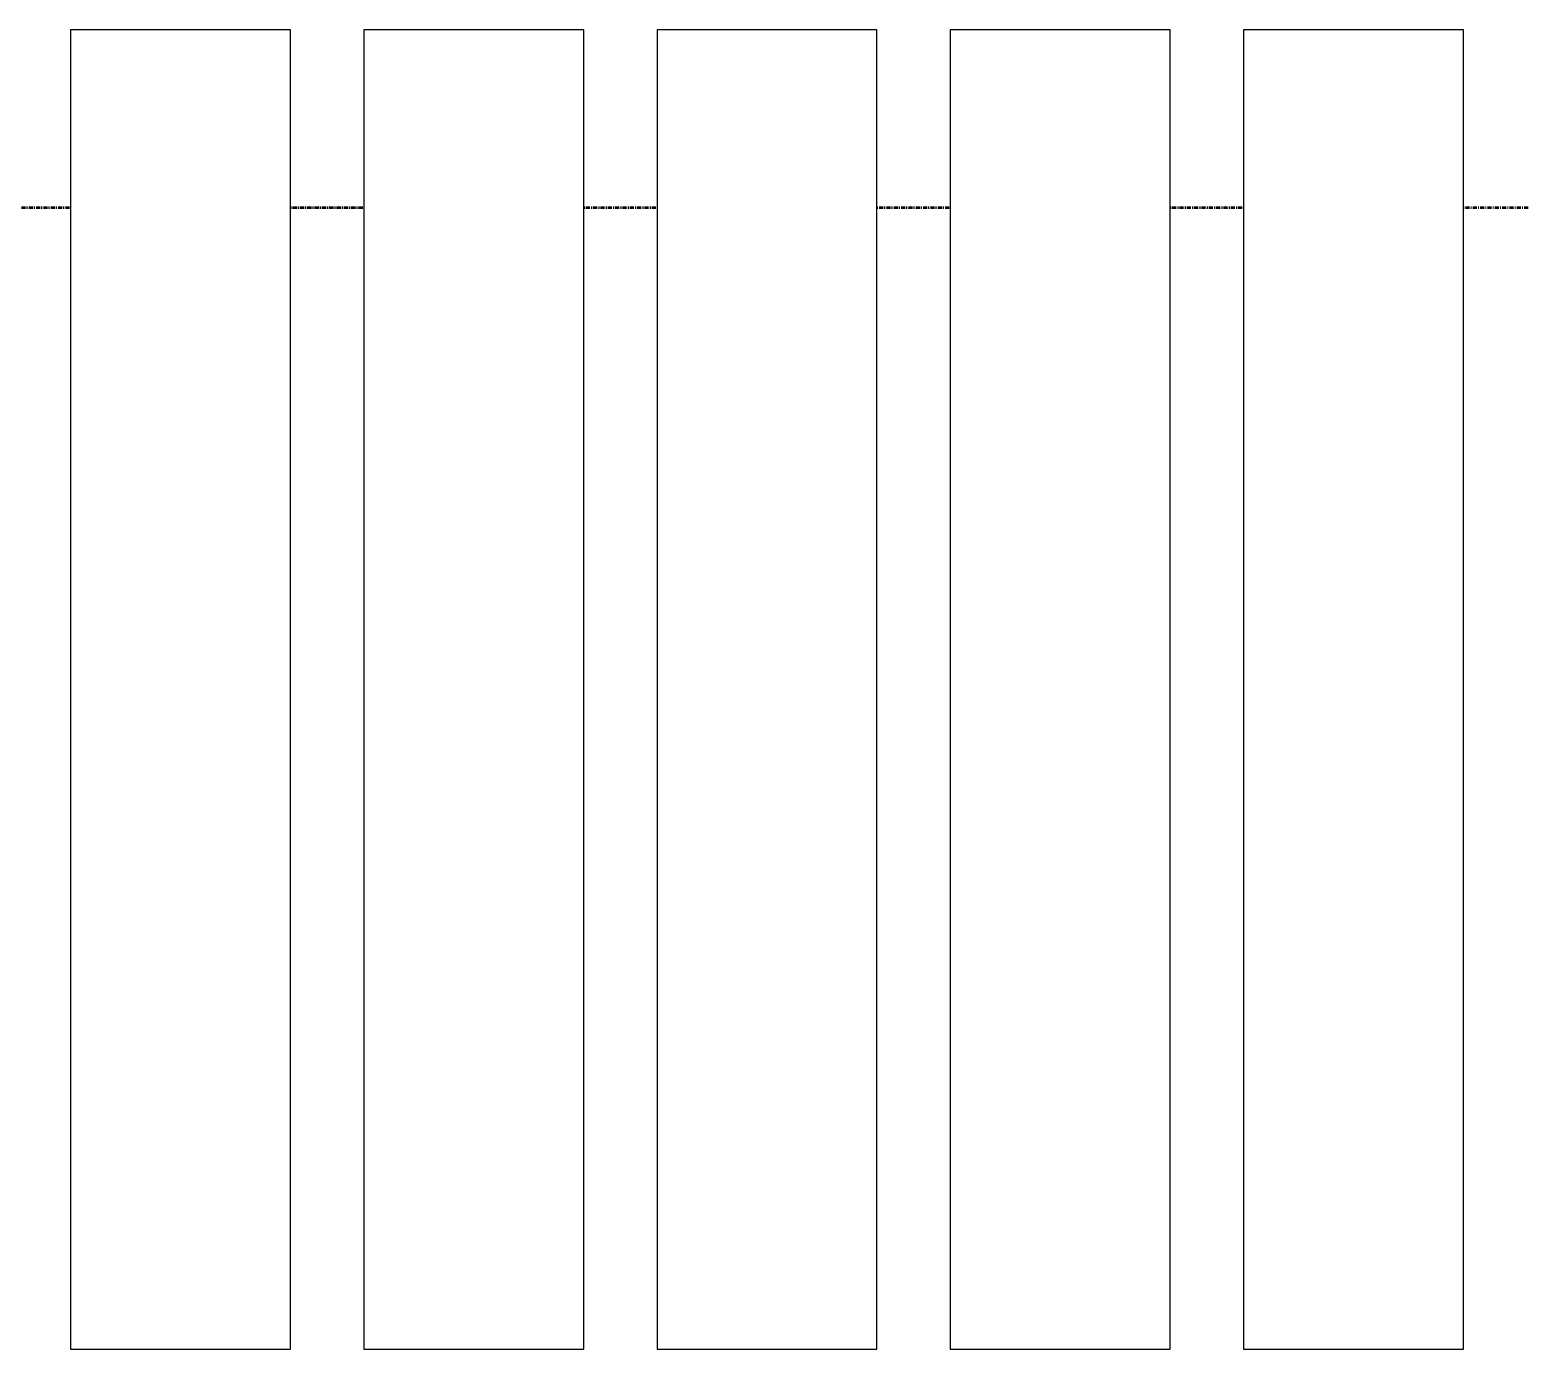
# Model space of a CAD drawing. Header units: millimetres. Extents: x -726012 to -647389, y -20772 to 18805.
# Drawn here: x -709180 to -707146, y -3156 to -1356 of the extents above; entities that cross this region are included whole.
import ezdxf
from ezdxf.xclip import XClip

# ---------------------------------------------------------------- set-up
doc = ezdxf.new("R2010")
doc.units = ezdxf.units.MM
doc.header["$XCLIPFRAME"] = 0
doc.linetypes.add('DPA_Grid _ Level 100', pattern=[10, 5.5, -1.6, 1.3, -1.6])
doc.layers.add('000 - WIPEOUT', color=250, linetype='Continuous')
doc.layers.add('A11_ALU.SOLID SHEET', color=2, linetype='Continuous')
doc.layers.add('G-ANNO-SECL', color=3, linetype='Continuous', lineweight=9)

# ---------------------------------------------------------------- blocks, each defined once
blk = doc.blocks.new('*U1258')
at = {"color": 3}
for points in [[(-900, 1750), (900, 1750), (900, 1450), (-900, 1450)], [(-900, 1350), (900, 1350), (900, 1050), (-900, 1050)], [(-900, 950), (900, 950), (900, 650), (-900, 650)], [(-900, 550), (900, 550), (900, 250), (-900, 250)], [(-900, 150), (900, 150), (900, -150), (-900, -150)]]:
    blk.add_wipeout(points, dxfattribs=at).dxf.layer = '000 - WIPEOUT'
at = {"layer": 'A11_ALU.SOLID SHEET', "color": 0, "linetype": 'ByBlock'}
for points in [[(-900, 1450), (900, 1450), (900, 1750), (-900, 1750)], [(-900, 1050), (900, 1050), (900, 1350), (-900, 1350)], [(-900, 650), (900, 650), (900, 950), (-900, 950)], [(-900, 250), (900, 250), (900, 550), (-900, 550)], [(-900, -150), (900, -150), (900, 150), (-900, 150)]]:
    blk.add_lwpolyline(points, close=True, dxfattribs=at)
blk = doc.blocks.new('*U1287')
at = {"layer": 'A11_ALU.SOLID SHEET', "color": 0, "linetype": 'ByBlock', "rotation": 90}
blk.add_blockref('*U1258', (37308.5, -5835), dxfattribs=at)

msp = doc.modelspace()

# ---------------------------------------------------------------- linework, layer by layer
at = {"layer": 'G-ANNO-SECL', "linetype": 'DPA_Grid _ Level 100', "lineweight": 50}
msp.add_line((-724201, -1598.3), (-650323, -1598.3), dxfattribs=at)

# ---------------------------------------------------------------- next in the draw order: block references
at = {"layer": 'A11_ALU.SOLID SHEET'}
ref = msp.add_blockref('*U1287', (-744682.4, 3579), dxfattribs=at)
XClip(ref).set_block_clipping_path([(22516.8245944298, -23612.0000696909), (92487.8891097467, 7199.9972603897)])

doc.saveas('drawing.dxf')
